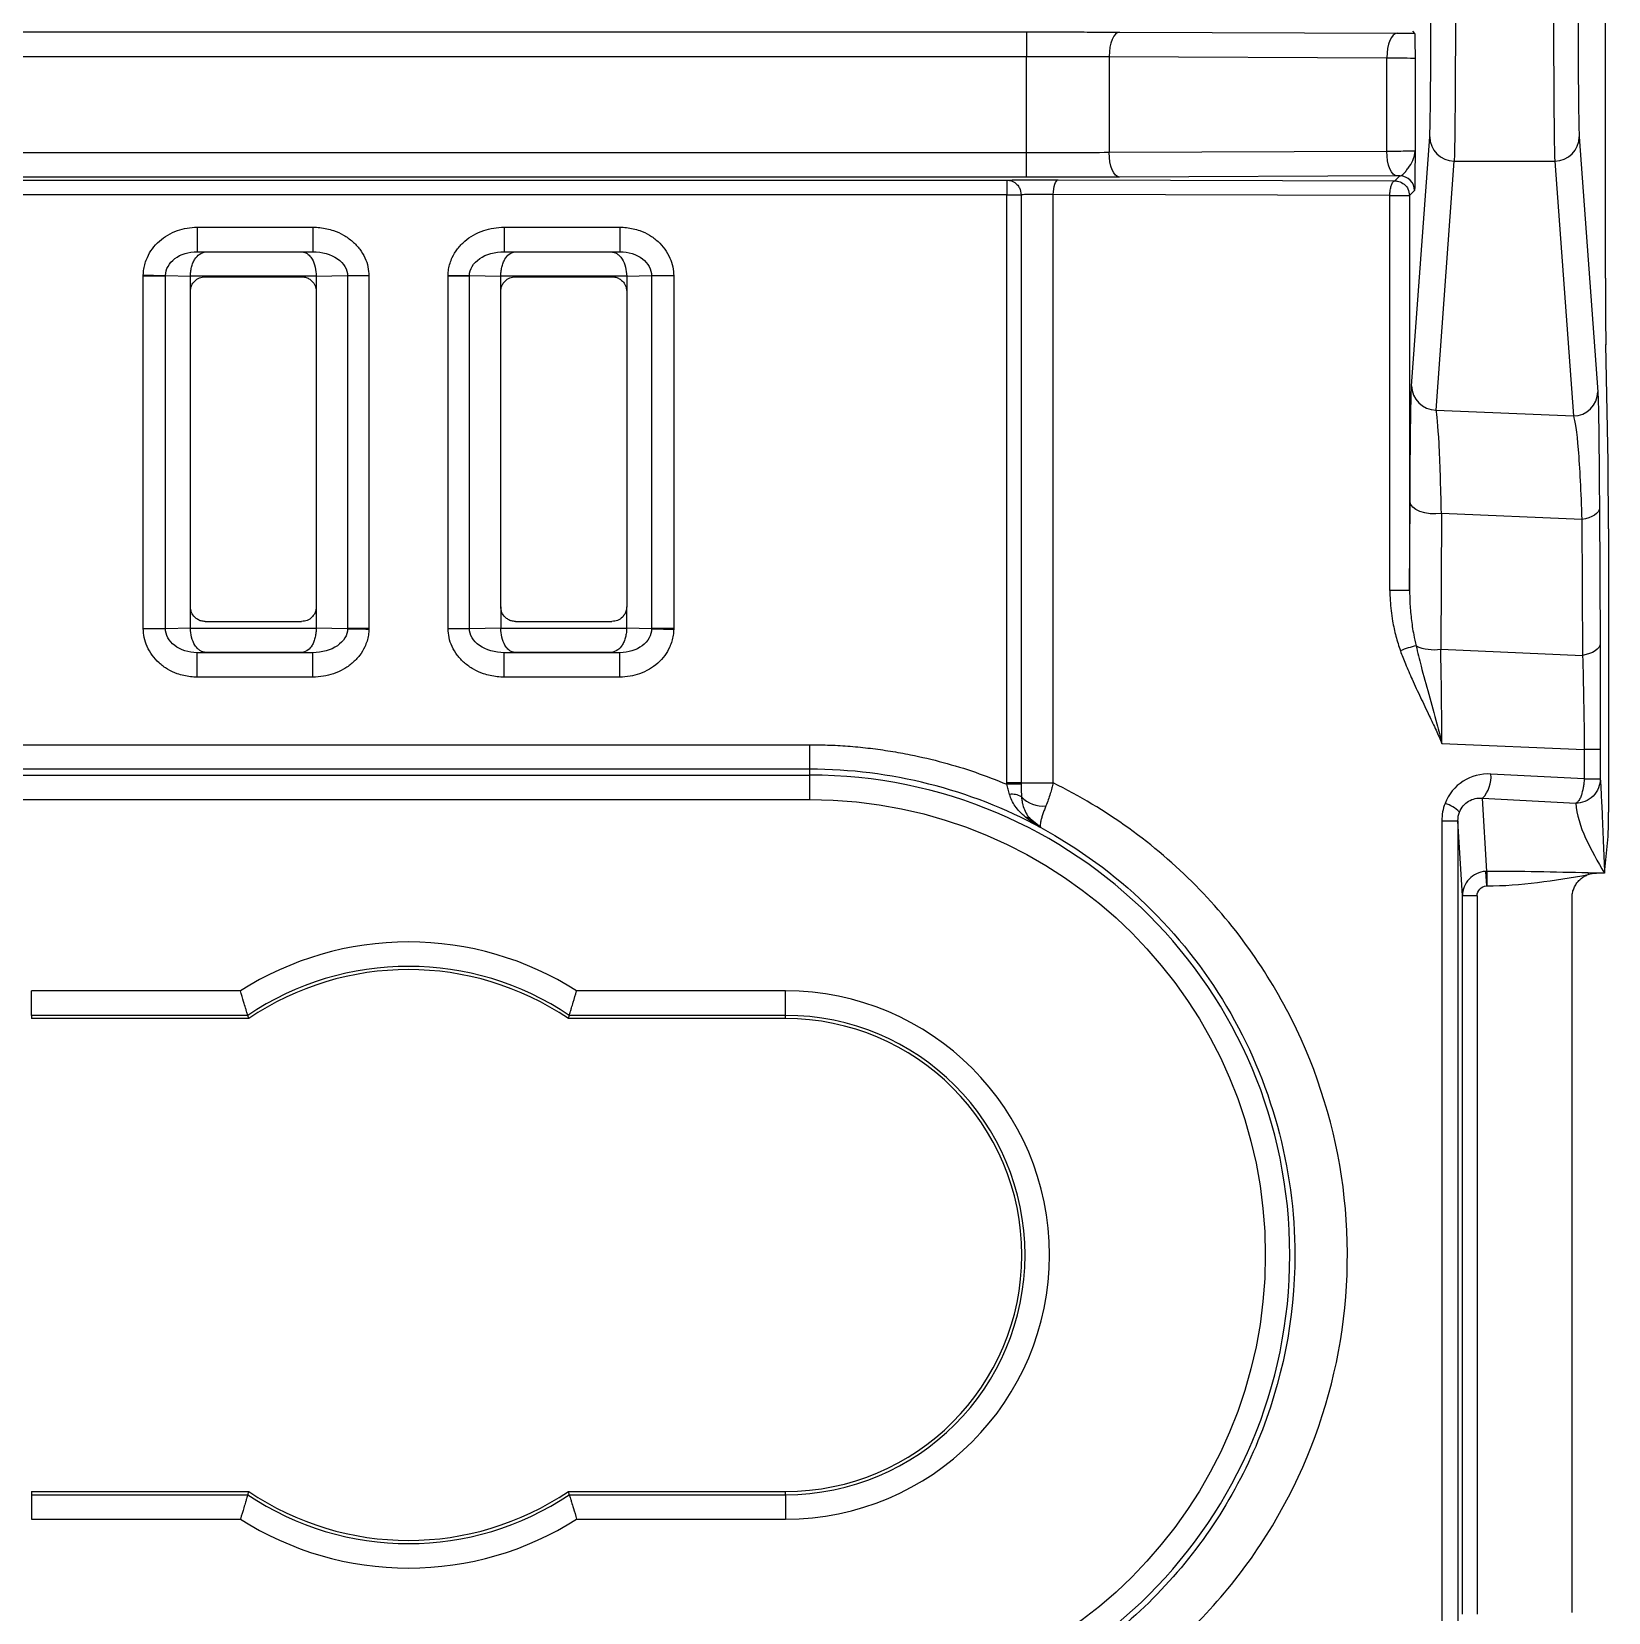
# Model space of a CAD drawing. Header units: inches. Extents: x 897.4 to 914.4, y -8.5 to 2.5.
# Drawn here: x 903.702 to 904.336, y -0.321 to 0.314 of the extents above; entities that cross this region are included whole.
import ezdxf

# ---------------------------------------------------------------- set-up
doc = ezdxf.new("R2010")
doc.units = ezdxf.units.IN
doc.header["$LTSCALE"] = 4
doc.header["$MEASUREMENT"] = 0
doc.layers.get('0').update_dxf_attribs({"linetype": 'CONTINUOUS'})

msp = doc.modelspace()

# ---------------------------------------------------------------- linework, layer by layer
for p, q in [((904.33518, 0.2151), (904.33518, 0.61299)), ((903.60534, 0.31409), (904.10232, 0.31409)), ((904.10232, 0.31409), (904.10232, 0.30425)), ((904.13976, 0.31402), (904.25143, 0.31357)), ((904.25762, 0.31435), (904.25844, 0.31353)), ((903.60534, 0.30425), (904.10232, 0.30425)), ((904.10232, 0.26549), (904.10232, 0.30425)), ((904.1356, 0.30418), (904.24727, 0.30373)), ((904.1356, 0.30418), (904.1356, 0.26556)), ((904.24727, 0.26602), (904.24727, 0.30373)), ((904.25863, 0.30349), (904.25863, 0.26625)), ((904.25722, 0.17184), (904.26452, 0.27196)), ((904.32464, 0.27196), (904.33211, 0.16943)), ((904.10232, 0.26549), (903.60534, 0.26549)), ((904.10232, 0.25565), (904.10232, 0.26549)), ((904.24727, 0.26602), (904.1356, 0.26556)), ((904.26706, 0.16206), (904.27436, 0.26219)), ((904.27436, 0.26219), (904.3148, 0.26219)), ((904.3148, 0.26219), (904.32227, 0.15966)), ((904.10232, 0.25565), (903.60534, 0.25565)), ((903.6132, 0.25452), (904.09446, 0.25452)), ((904.09446, 0.25452), (904.09446, 0.24861)), ((904.11514, 0.25461), (904.25051, 0.25418)), ((904.25143, 0.25617), (904.13976, 0.25572)), ((904.25051, 0.25418), (904.2525, 0.25618)), ((904.2525, 0.25618), (904.25143, 0.25617)), ((904.09446, 0.24861), (903.6132, 0.24861)), ((904.09446, 0.24861), (904.1002, 0.24861)), ((904.09446, 0.0121), (904.09446, 0.24861)), ((904.1002, 0.24861), (904.1002, 0.0121)), ((904.11312, 0.0121), (904.11312, 0.24871)), ((904.24849, 0.24828), (904.11312, 0.24871)), ((904.24849, 0.08949), (904.24849, 0.24828)), ((904.24849, 0.24828), (904.25641, 0.24828)), ((904.25841, 0.25027), (904.25641, 0.24828)), ((904.25641, 0.24828), (904.25641, 0.08949)), ((903.76881, 0.23557), (903.81536, 0.23557)), ((903.76881, 0.23557), (903.76881, 0.22573)), ((903.81536, 0.23557), (903.81536, 0.22573)), ((903.89231, 0.23557), (903.93886, 0.23557)), ((903.89231, 0.23557), (903.89231, 0.22573)), ((903.93886, 0.23557), (903.93886, 0.22573)), ((903.76881, 0.22573), (903.81536, 0.22573)), ((903.76881, 0.22573), (903.77238, 0.22566)), ((903.77238, 0.22566), (903.81101, 0.22566)), ((903.81101, 0.22566), (903.81536, 0.22573)), ((903.89231, 0.22573), (903.93886, 0.22573)), ((903.89231, 0.22573), (903.89666, 0.22566)), ((903.89666, 0.22566), (903.93529, 0.22566)), ((903.93529, 0.22566), (903.93886, 0.22573)), ((903.74717, 0.21596), (903.74717, 0.21629)), ((903.86976, 0.21597), (903.86976, 0.21623)), ((903.74717, 0.07425), (903.74717, 0.21596)), ((903.74717, 0.21596), (903.75609, 0.21596)), ((903.75609, 0.07425), (903.75609, 0.21596)), ((903.7661, 0.21577), (903.75609, 0.21596)), ((903.81673, 0.21582), (903.7661, 0.21582)), ((903.7661, 0.20974), (903.7661, 0.21577)), ((903.77201, 0.21564), (903.81082, 0.21564)), ((903.82935, 0.21597), (903.81673, 0.21578)), ((903.81673, 0.21578), (903.81673, 0.21582)), ((903.81673, 0.21578), (903.81673, 0.20974)), ((903.82935, 0.21597), (903.82935, 0.07424)), ((903.8379, 0.21597), (903.82935, 0.21597)), ((903.8379, 0.21597), (903.8379, 0.07424)), ((903.86976, 0.07424), (903.86976, 0.21597)), ((903.86976, 0.21597), (903.87831, 0.21597)), ((903.87831, 0.07424), (903.87831, 0.21597)), ((903.89093, 0.21578), (903.87831, 0.21597)), ((903.89093, 0.21582), (903.89093, 0.21578)), ((903.94156, 0.21582), (903.89093, 0.21582)), ((903.89093, 0.20974), (903.89093, 0.21578)), ((903.89684, 0.21564), (903.93565, 0.21564)), ((903.95157, 0.21596), (903.94156, 0.21577)), ((903.94156, 0.21577), (903.94156, 0.20974)), ((903.95157, 0.21596), (903.95157, 0.07425)), ((903.9605, 0.21596), (903.95157, 0.21596)), ((903.9605, 0.21596), (903.9605, 0.07425)), ((903.7661, 0.08295), (903.7661, 0.20974)), ((903.81673, 0.20974), (903.81673, 0.08295)), ((903.89093, 0.08295), (903.89093, 0.20974)), ((903.94156, 0.20974), (903.94156, 0.08295)), ((904.33621, 0.14108), (904.33533, 0.18834)), ((904.26706, 0.16206), (904.32227, 0.15966)), ((904.25641, 0.08949), (904.25659, 0.12517)), ((904.33275, 0.12271), (904.33302, 0.06811)), ((904.26921, 0.12046), (904.26894, 0.06589)), ((904.32568, 0.118), (904.26921, 0.12046)), ((904.32568, 0.118), (904.32595, 0.0634)), ((904.33636, 0.11432), (904.33636, 0.00033)), ((904.25641, 0.08949), (904.24849, 0.08949)), ((903.7661, 0.07444), (903.7661, 0.08295)), ((903.81673, 0.08295), (903.81673, 0.07444)), ((903.89093, 0.08295), (903.89093, 0.07444)), ((903.94156, 0.07444), (903.94156, 0.08295)), ((903.77201, 0.07704), (903.81082, 0.07704)), ((903.89684, 0.07704), (903.93565, 0.07704)), ((903.74717, 0.07425), (903.75609, 0.07425)), ((903.75609, 0.07425), (903.7661, 0.07444)), ((903.7661, 0.07444), (903.7661, 0.07439)), ((903.7661, 0.07439), (903.81673, 0.07439)), ((903.81673, 0.07444), (903.82935, 0.07424)), ((903.8379, 0.07424), (903.82935, 0.07424)), ((903.8379, 0.07424), (903.8379, 0.07398)), ((903.86976, 0.07424), (903.87831, 0.07424)), ((903.87831, 0.07424), (903.89093, 0.07444)), ((903.89093, 0.07444), (903.89093, 0.07439)), ((903.89093, 0.07439), (903.94156, 0.07439)), ((903.94156, 0.07439), (903.94156, 0.07444)), ((903.94156, 0.07444), (903.95157, 0.07425)), ((903.9605, 0.07425), (903.95157, 0.07425)), ((903.9605, 0.07425), (903.96049, 0.07392)), ((903.77238, 0.06455), (903.76881, 0.06448)), ((903.76881, 0.05464), (903.76881, 0.06448)), ((903.81536, 0.06448), (903.76881, 0.06448)), ((903.81101, 0.06455), (903.77238, 0.06455)), ((903.81536, 0.06448), (903.81101, 0.06455)), ((903.81536, 0.05464), (903.81536, 0.06448)), ((903.89666, 0.06455), (903.89231, 0.06448)), ((903.89231, 0.05464), (903.89231, 0.06448)), ((903.93886, 0.06448), (903.89231, 0.06448)), ((903.93529, 0.06455), (903.89666, 0.06455)), ((903.93886, 0.06448), (903.93529, 0.06455)), ((903.93886, 0.05464), (903.93886, 0.06448)), ((904.26894, 0.06589), (904.32595, 0.0634)), ((903.81536, 0.05464), (903.76881, 0.05464)), ((903.93886, 0.05464), (903.89231, 0.05464)), ((903.69241, 0.02747), (904.01525, 0.02747)), ((904.01525, 0.01763), (904.01525, 0.02747)), ((904.26943, 0.02802), (904.32665, 0.02552)), ((904.32665, 0.02552), (904.32665, 0.01372)), ((904.33312, 0.02552), (904.32665, 0.02552)), ((904.33312, 0.02552), (904.33312, 0.01372)), ((904.01525, 0.01763), (903.69241, 0.01763)), ((903.69241, 0.01527), (904.01525, 0.01527)), ((904.01525, 0.01527), (904.01525, 0.01763)), ((904.01525, 0.00543), (904.01525, 0.01527)), ((904.32665, 0.01372), (904.2891, 0.01569)), ((904.32665, 0.01372), (904.33312, 0.01372)), ((904.1002, 0.0121), (904.09446, 0.0121)), ((904.09446, 0.01156), (904.09446, 0.0121)), ((904.1002, 0.0121), (904.11312, 0.0121)), ((903.69241, 0.00543), (904.01525, 0.00543)), ((904.28574, 0.00594), (904.32328, 0.00398)), ((904.28752, -0.02346), (904.28574, 0.00594)), ((904.10514, -0.00347), (904.10395, -0.00253)), ((904.1081, -0.00582), (904.10514, -0.00347)), ((904.10807, -0.00584), (904.1081, -0.00582)), ((904.26938, -0.00314), (904.26938, -0.35231)), ((904.26938, -0.00314), (904.27585, -0.00314)), ((904.27585, -0.00314), (904.27585, -0.35231)), ((904.27768, -0.03327), (904.27585, -0.00314)), ((904.33482, -0.02418), (904.33628, -0.00947)), ((904.28693, -0.02347), (904.28728, -0.02931)), ((904.28752, -0.02346), (904.28752, -0.0293)), ((904.32824, -0.0241), (904.32824, -0.02476)), ((904.33482, -0.02418), (904.33156, -0.02418)), ((904.27768, -0.32218), (904.27768, -0.03327)), ((904.28358, -0.03327), (904.27768, -0.03327)), ((904.28358, -0.03327), (904.28358, -0.32218)), ((904.32174, -0.32144), (904.32174, -0.03402)), ((903.78624, -0.07151), (903.70226, -0.07151)), ((903.70226, -0.08136), (903.70226, -0.07151)), ((904.00541, -0.07151), (903.92143, -0.07151)), ((904.00541, -0.08136), (904.00541, -0.07151)), ((903.78917, -0.08136), (903.70226, -0.08136)), ((903.70226, -0.08136), (903.70226, -0.08265)), ((903.78956, -0.08265), (903.78917, -0.08136)), ((903.9185, -0.08136), (903.9181, -0.08265)), ((904.00541, -0.08136), (903.9185, -0.08136)), ((904.00541, -0.08265), (904.00541, -0.08136)), ((903.78956, -0.08265), (903.70226, -0.08265)), ((904.00541, -0.08265), (903.9181, -0.08265)), ((903.70226, -0.27281), (903.70226, -0.2741)), ((903.70226, -0.27281), (903.78956, -0.27281)), ((903.78917, -0.2741), (903.78956, -0.27281)), ((903.9181, -0.27281), (903.9185, -0.2741)), ((903.9181, -0.27281), (904.00541, -0.27281)), ((904.00541, -0.2741), (904.00541, -0.27281)), ((903.70226, -0.2741), (903.70226, -0.28394)), ((903.70226, -0.2741), (903.78917, -0.2741)), ((903.9185, -0.2741), (904.00541, -0.2741)), ((904.00541, -0.2741), (904.00541, -0.28394)), ((903.70226, -0.28394), (903.78624, -0.28394)), ((903.92143, -0.28394), (904.00541, -0.28394))]:
    msp.add_line(p, q)
at = {"flags": 128}
for points in [[(904.13976, 0.31402), (904.13895, 0.31382), (904.13817, 0.31325), (904.13746, 0.31234), (904.13683, 0.31111), (904.13631, 0.30962), (904.13592, 0.30793), (904.13568, 0.30609), (904.1356, 0.30418)], [(904.25143, 0.31357), (904.25062, 0.31337), (904.24984, 0.3128), (904.24913, 0.31188), (904.2485, 0.31066), (904.24798, 0.30917), (904.24759, 0.30747), (904.24735, 0.30564), (904.24727, 0.30373)], [(904.13976, 0.25572), (904.13895, 0.25592), (904.13817, 0.25649), (904.13746, 0.2574), (904.13683, 0.25863), (904.13631, 0.26012), (904.13592, 0.26181), (904.13568, 0.26365), (904.1356, 0.26556)], [(904.25143, 0.25617), (904.25062, 0.25638), (904.24984, 0.25694), (904.24913, 0.25786), (904.2485, 0.25908), (904.24798, 0.26057), (904.24759, 0.26227), (904.24735, 0.2641), (904.24727, 0.26602)], [(904.11312, 0.24871), (904.11316, 0.24986), (904.11328, 0.25096), (904.11347, 0.25197), (904.11372, 0.25287), (904.11403, 0.2536), (904.11437, 0.25415), (904.11475, 0.25449), (904.11514, 0.25461)], [(903.74717, 0.21629), (903.74856, 0.21627), (903.74992, 0.21624), (903.75123, 0.21622), (903.75246, 0.21619), (903.75358, 0.21617), (903.75457, 0.21615), (903.75541, 0.21614), (903.75609, 0.21613)], [(903.86976, 0.21623), (903.87105, 0.21621), (903.87232, 0.21619), (903.87355, 0.21618), (903.87471, 0.21616), (903.87578, 0.21614), (903.87675, 0.21613), (903.8776, 0.21611), (903.87832, 0.2161)], [(904.26921, 0.12046), (904.26697, 0.12028), (904.26471, 0.12036), (904.26253, 0.12069), (904.26057, 0.12126), (904.25891, 0.12204), (904.25766, 0.12298), (904.25687, 0.12405), (904.25659, 0.12517)], [(904.33275, 0.12271), (904.33261, 0.12192), (904.33223, 0.12116), (904.3316, 0.12044), (904.33076, 0.11977), (904.32972, 0.11918), (904.3285, 0.11868), (904.32715, 0.11829), (904.32568, 0.118)], [(903.82935, 0.07411), (903.83006, 0.0741), (903.83091, 0.07409), (903.83188, 0.07407), (903.83295, 0.07406), (903.83411, 0.07404), (903.83534, 0.07402), (903.83661, 0.074), (903.8379, 0.07398)], [(903.95157, 0.07409), (903.95225, 0.07407), (903.95309, 0.07406), (903.95409, 0.07404), (903.95521, 0.07402), (903.95643, 0.074), (903.95774, 0.07397), (903.9591, 0.07395), (903.96049, 0.07392)], [(904.33302, 0.06811), (904.33288, 0.06733), (904.3325, 0.06656), (904.33188, 0.06584), (904.33104, 0.06518), (904.32999, 0.06459), (904.32878, 0.06409), (904.32742, 0.06369), (904.32595, 0.0634)], [(904.1002, 0.01163), (904.09989, 0.01163), (904.09942, 0.01162), (904.09883, 0.01161), (904.09811, 0.01161), (904.09729, 0.0116), (904.09639, 0.01158), (904.09544, 0.01157), (904.09446, 0.01156)]]:
    msp.add_lwpolyline(points, dxfattribs=at)
for centre, radius, start, end in [((904.27433, 0.27201), 0.00982, 180.27318, 270.13236), ((904.31482, 0.27201), 0.00982, 269.86764, 359.72687), ((904.2525, 0.25027), 0.00591, 0.00505, 89.9954), ((904.26704, 0.17188), 0.00982, 180.27322, 270.13275), ((904.32229, 0.16948), 0.00982, 269.86732, 359.72665), ((904.26715, 0.03076), 0.03738, 102.55951, 112.71241), ((904.26621, 0.08283), 0.01716, 245.20387, 279.12448), ((904.01525, -0.17773), 0.19535, 61.62986, 90), ((904.01525, -0.17773), 0.193, 270, 90), ((904.27676, 0.0145), 0.0124, 316.3833, 5.49164), ((904.09649, -0.00047), 0.00801, 61.23742, 97.06344), ((904.10884, 0.01417), 0.01141, 221.89914, 276.55811), ((904.26651, -0.00974), 0.01423, 45.43377, 73.00163), ((904.10191, -0.00456), 0.00288, 44.79336, 89.0649), ((903.85383, -0.17773), 0.11606, 56.13822, 123.86178), ((903.85383, -0.17773), 0.11477, 55.9428, 124.0572), ((904.00541, -0.17773), 0.09637, 270, 90), ((904.00541, -0.17773), 0.09508, 0, 90), ((904.00541, -0.17773), 0.09508, 270, 0), ((903.85383, -0.17773), 0.11477, 235.9428, 304.0572), ((903.85383, -0.17773), 0.11606, 236.13822, 303.86178)]:
    msp.add_arc(centre, radius, start, end)
for centre, major_axis, start_param, end_param in [((904.33544, 0.2151), (0, 0.02953), 1.570796, 2.70526), ((904.33611, 0.11432), (0, 0.02953), 4.712389, 5.846853), ((904.33628, 0.00033), (0, 0.00984), 3.228859, 4.712389)]:
    msp.add_ellipse(centre, major_axis=major_axis, ratio=0.008727, start_param=start_param, end_param=end_param)
for points, knots in [([(904.26452, 0.27196), (904.26453, 0.27219), (904.26456, 0.27264), (904.2646, 0.27372), (904.26464, 0.27512), (904.26468, 0.27685), (904.26474, 0.28002), (904.26481, 0.2855), (904.2649, 0.29438), (904.26496, 0.30484), (904.26501, 0.31511), (904.26503, 0.32438), (904.26504, 0.33232), (904.26504, 0.33768), (904.26504, 0.34037)], [0, 0, 0, 0, 0.048542, 0.09674, 0.144834, 0.193065, 0.241671, 0.370757, 0.500048, 0.629132, 0.758422, 0.839089, 0.919244, 1, 1, 1, 1]), ([(904.27489, 0.34037), (904.27489, 0.33849), (904.27489, 0.33465), (904.27488, 0.32883), (904.27487, 0.32288), (904.27485, 0.31684), (904.27484, 0.31077), (904.27481, 0.30471), (904.27479, 0.29874), (904.27475, 0.29292), (904.27472, 0.28733), (904.27468, 0.28206), (904.27464, 0.27718), (904.27459, 0.2728), (904.27454, 0.269), (904.27448, 0.26589), (904.27442, 0.26348), (904.27438, 0.26262), (904.27436, 0.26219)], [0, 0, 0, 0, 0.049462, 0.100663, 0.153603, 0.208281, 0.264698, 0.322853, 0.382746, 0.444378, 0.507748, 0.572856, 0.639702, 0.708287, 0.778608, 0.850668, 0.924465, 1, 1, 1, 1]), ([(904.31427, 0.34037), (904.31427, 0.33085), (904.31428, 0.32133), (904.31434, 0.30352), (904.31437, 0.29524), (904.31447, 0.28099), (904.31453, 0.27502), (904.31466, 0.26619), (904.31473, 0.26332), (904.3148, 0.26219)], [0, 0, 0, 0, 0.25, 0.25, 0.5, 0.5, 0.75, 0.75, 1, 1, 1, 1]), ([(904.32411, 0.34037), (904.32411, 0.33876), (904.32411, 0.33553), (904.32412, 0.33073), (904.32413, 0.32599), (904.32414, 0.3213), (904.32416, 0.31415), (904.3242, 0.30484), (904.32426, 0.29439), (904.32435, 0.2855), (904.32443, 0.27945), (904.32451, 0.27558), (904.32457, 0.27319), (904.32462, 0.27237), (904.32464, 0.27196)], [0, 0, 0, 0, 0.04854, 0.0967367, 0.1448293, 0.1930585, 0.2416627, 0.3707464, 0.5000363, 0.6291218, 0.7584136, 0.8390835, 0.9192405, 1, 1, 1, 1]), ([(904.10232, 0.31409), (904.10418, 0.31409), (904.10788, 0.31409), (904.11339, 0.31409), (904.11882, 0.31408), (904.12418, 0.31407), (904.12946, 0.31406), (904.13468, 0.31404), (904.13806, 0.31403), (904.13976, 0.31402)], [0, 0, 0, 0, 0.144264, 0.287124, 0.429135, 0.570863, 0.712875, 0.855736, 1, 1, 1, 1]), ([(904.25143, 0.31357), (904.25268, 0.31356), (904.25518, 0.31355), (904.25735, 0.31354), (904.25844, 0.31353)], [0, 0, 0, 0, 0.499999, 1, 1, 1, 1]), ([(904.25844, 0.31353), (904.25845, 0.3135), (904.25846, 0.31343), (904.25848, 0.31299), (904.2585, 0.31231), (904.25852, 0.31137), (904.25855, 0.30987), (904.25859, 0.30723), (904.25862, 0.30488), (904.25863, 0.30349)], [0, 0, 0, 0, 0.089429, 0.183313, 0.282704, 0.388492, 0.501415, 0.707219, 1, 1, 1, 1]), ([(904.24727, 0.30373), (904.25062, 0.30371), (904.25351, 0.30367), (904.2575, 0.30359), (904.2586, 0.30354), (904.25863, 0.30349)], [0, 0, 0, 0, 0.5, 0.5, 1, 1, 1, 1]), ([(904.25863, 0.26625), (904.2586, 0.2662), (904.2575, 0.26615), (904.25351, 0.26607), (904.25062, 0.26604), (904.24727, 0.26602)], [0, 0, 0, 0, 0.5, 0.5, 1, 1, 1, 1]), ([(904.2525, 0.25618), (904.25268, 0.25621), (904.25304, 0.25629), (904.25366, 0.25675), (904.25443, 0.25751), (904.25537, 0.25864), (904.25673, 0.26055), (904.25787, 0.26262), (904.25851, 0.26471), (904.25859, 0.26574), (904.25863, 0.26625)], [0, 0, 0, 0, 0.079014, 0.162787, 0.250163, 0.369419, 0.500511, 0.750753, 0.876512, 1, 1, 1, 1]), ([(904.25863, 0.26625), (904.25862, 0.26431), (904.25859, 0.26137), (904.25856, 0.25781), (904.25853, 0.25503), (904.25849, 0.25253), (904.25845, 0.25066), (904.25842, 0.2504), (904.25841, 0.25027)], [0, 0, 0, 0, 0.250924, 0.381584, 0.500814, 0.679307, 0.843358, 1, 1, 1, 1]), ([(904.09446, 0.25452), (904.09465, 0.25452), (904.09503, 0.25454), (904.09595, 0.25455), (904.09732, 0.25457), (904.09939, 0.25459), (904.10225, 0.25461), (904.10549, 0.25462), (904.10882, 0.25462), (904.11211, 0.25462), (904.11413, 0.25462), (904.11514, 0.25461)], [0, 0, 0, 0, 0.079129, 0.158211, 0.238652, 0.367859, 0.500082, 0.629289, 0.761512, 0.88003, 1, 1, 1, 1]), ([(904.09446, 0.25452), (904.09451, 0.25452), (904.09467, 0.25452), (904.09504, 0.25449), (904.09569, 0.2544), (904.09698, 0.25402), (904.09845, 0.25301), (904.09985, 0.25111), (904.10007, 0.24956), (904.1002, 0.24861)], [0, 0, 0, 0, 0.0168247, 0.0579803, 0.1174947, 0.2414558, 0.5010324, 0.6946557, 1, 1, 1, 1]), ([(904.13976, 0.25572), (904.13806, 0.25571), (904.13468, 0.2557), (904.12946, 0.25568), (904.12418, 0.25567), (904.11882, 0.25566), (904.11339, 0.25565), (904.10788, 0.25565), (904.10418, 0.25565), (904.10232, 0.25565)], [0, 0, 0, 0, 0.144264, 0.287125, 0.429137, 0.570865, 0.712876, 0.855736, 1, 1, 1, 1]), ([(904.11312, 0.24871), (904.11255, 0.24871), (904.11139, 0.24872), (904.10952, 0.24872), (904.10758, 0.24871), (904.10564, 0.2487), (904.10382, 0.24869), (904.10221, 0.24867), (904.1009, 0.24864), (904.10043, 0.24862), (904.1002, 0.24861)], [0, 0, 0, 0, 0.10786, 0.220619, 0.338277, 0.460833, 0.588285, 0.720631, 0.85787, 1, 1, 1, 1]), ([(904.24849, 0.24828), (904.2485, 0.24879), (904.24853, 0.24974), (904.2487, 0.25094), (904.24889, 0.25181), (904.2492, 0.25286), (904.24962, 0.25363), (904.25005, 0.25406), (904.25036, 0.25417), (904.25048, 0.25418), (904.25051, 0.25418)], [0, 0, 0, 0, 0.167369, 0.306613, 0.417665, 0.50047, 0.759332, 0.858825, 0.962108, 1, 1, 1, 1]), ([(904.25051, 0.25418), (904.25061, 0.25418), (904.25079, 0.25418), (904.25114, 0.25415), (904.25178, 0.25407), (904.2531, 0.25369), (904.25462, 0.25268), (904.25606, 0.25078), (904.25628, 0.24923), (904.25641, 0.24828)], [0, 0, 0, 0, 0.032671, 0.057605, 0.117135, 0.241141, 0.500843, 0.6945, 1, 1, 1, 1]), ([(903.74717, 0.21629), (903.74722, 0.2171), (903.74731, 0.21873), (903.74788, 0.22112), (903.74892, 0.22392), (903.75073, 0.22701), (903.75354, 0.23005), (903.75696, 0.23255), (903.76076, 0.23429), (903.76477, 0.23539), (903.76745, 0.23551), (903.76881, 0.23557)], [0, 0, 0, 0, 0.075797, 0.151886, 0.229666, 0.354402, 0.484464, 0.614064, 0.749062, 0.873345, 1, 1, 1, 1]), ([(903.81536, 0.23557), (903.8163, 0.23554), (903.81819, 0.23549), (903.82097, 0.23501), (903.82421, 0.2341), (903.82778, 0.23251), (903.83136, 0.22997), (903.83431, 0.22687), (903.83638, 0.22338), (903.83768, 0.21969), (903.83783, 0.21721), (903.8379, 0.21597)], [0, 0, 0, 0, 0.0857, 0.170497, 0.255434, 0.390288, 0.522424, 0.650286, 0.775327, 0.888089, 1, 1, 1, 1]), ([(903.86976, 0.21623), (903.86981, 0.21705), (903.8699, 0.21867), (903.87048, 0.22108), (903.87156, 0.22389), (903.87346, 0.22699), (903.87638, 0.23004), (903.87995, 0.23255), (903.88391, 0.23429), (903.88809, 0.23539), (903.89089, 0.23551), (903.89231, 0.23557)], [0, 0, 0, 0, 0.07411, 0.148623, 0.225022, 0.348271, 0.477868, 0.608071, 0.744662, 0.870967, 1, 1, 1, 1]), ([(903.93886, 0.23557), (903.93976, 0.23554), (903.94156, 0.23549), (903.94423, 0.235), (903.94734, 0.2341), (903.95078, 0.2325), (903.95421, 0.22998), (903.95705, 0.22686), (903.95903, 0.22337), (903.96028, 0.21968), (903.96042, 0.2172), (903.9605, 0.21596)], [0, 0, 0, 0, 0.083525, 0.166813, 0.250952, 0.383035, 0.515781, 0.642974, 0.770695, 0.885054, 1, 1, 1, 1]), ([(903.75609, 0.21613), (903.75614, 0.21868), (903.75753, 0.22117), (903.76222, 0.22472), (903.76549, 0.22574), (903.76881, 0.22573)], [0, 0, 0, 0, 0.5, 0.5, 1, 1, 1, 1]), ([(903.7661, 0.21582), (903.76613, 0.21644), (903.76618, 0.21769), (903.76656, 0.21953), (903.76714, 0.22128), (903.76812, 0.22316), (903.76988, 0.22512), (903.77145, 0.22546), (903.77238, 0.22566)], [0, 0, 0, 0, 0.109877, 0.224595, 0.345563, 0.473984, 0.690646, 1, 1, 1, 1]), ([(903.81101, 0.22566), (903.81138, 0.22562), (903.81208, 0.22554), (903.81304, 0.22502), (903.81384, 0.22435), (903.81451, 0.22358), (903.81543, 0.22219), (903.81644, 0.21971), (903.81664, 0.21707), (903.81673, 0.21582)], [0, 0, 0, 0, 0.1343242, 0.2539107, 0.3587913, 0.4490188, 0.5246821, 0.7738786, 1, 1, 1, 1]), ([(903.81536, 0.22573), (903.81905, 0.22574), (903.82268, 0.2247), (903.82786, 0.22109), (903.82936, 0.21855), (903.82935, 0.21597)], [0, 0, 0, 0, 0.5, 0.5, 1, 1, 1, 1]), ([(903.87832, 0.2161), (903.87835, 0.21866), (903.87988, 0.22116), (903.88504, 0.22472), (903.88865, 0.22574), (903.89231, 0.22573)], [0, 0, 0, 0, 0.5, 0.5, 1, 1, 1, 1]), ([(903.89093, 0.21582), (903.89095, 0.21644), (903.891, 0.21769), (903.89134, 0.21953), (903.89187, 0.22127), (903.89276, 0.22315), (903.89437, 0.22512), (903.89581, 0.22546), (903.89666, 0.22566)], [0, 0, 0, 0, 0.111368, 0.227364, 0.349191, 0.477887, 0.693566, 1, 1, 1, 1]), ([(903.93529, 0.22566), (903.93569, 0.22562), (903.93646, 0.22554), (903.93751, 0.22502), (903.93839, 0.22435), (903.93912, 0.22358), (903.94013, 0.22219), (903.94124, 0.21973), (903.94145, 0.21708), (903.94156, 0.21582)], [0, 0, 0, 0, 0.135719, 0.256387, 0.36204, 0.452737, 0.52858, 0.776663, 1, 1, 1, 1]), ([(903.93886, 0.22573), (903.94221, 0.22574), (903.94551, 0.22469), (903.95022, 0.22108), (903.95158, 0.21854), (903.95157, 0.21596)], [0, 0, 0, 0, 0.5, 0.5, 1, 1, 1, 1]), ([(903.7661, 0.20974), (903.76614, 0.21026), (903.76621, 0.21128), (903.76683, 0.21273), (903.76794, 0.21414), (903.76967, 0.21541), (903.77123, 0.21557), (903.77201, 0.21564)], [0, 0, 0, 0, 0.168226, 0.331136, 0.500763, 0.749584, 1, 1, 1, 1]), ([(903.81082, 0.21564), (903.81134, 0.21561), (903.81237, 0.21554), (903.81382, 0.21492), (903.81523, 0.21381), (903.8165, 0.21207), (903.81666, 0.21052), (903.81673, 0.20974)], [0, 0, 0, 0, 0.168347, 0.331334, 0.500978, 0.749725, 1, 1, 1, 1]), ([(903.89093, 0.20974), (903.89096, 0.21026), (903.89103, 0.21128), (903.89165, 0.21273), (903.89276, 0.21414), (903.8945, 0.21541), (903.89606, 0.21557), (903.89684, 0.21564)], [0, 0, 0, 0, 0.168129, 0.330961, 0.500548, 0.749416, 1, 1, 1, 1]), ([(903.93565, 0.21564), (903.93617, 0.21561), (903.9372, 0.21554), (903.93864, 0.21492), (903.94006, 0.21381), (903.94132, 0.21207), (903.94148, 0.21052), (903.94156, 0.20974)], [0, 0, 0, 0, 0.168226, 0.331136, 0.500763, 0.749584, 1, 1, 1, 1]), ([(904.25659, 0.12517), (904.2566, 0.1267), (904.25662, 0.12977), (904.25664, 0.13417), (904.25667, 0.1384), (904.25671, 0.14387), (904.25677, 0.15025), (904.25685, 0.15692), (904.25694, 0.16254), (904.25703, 0.16692), (904.25712, 0.17016), (904.25719, 0.17128), (904.25722, 0.17184)], [0, 0, 0, 0, 0.060272, 0.120571, 0.181114, 0.242113, 0.367905, 0.49477, 0.622127, 0.750301, 0.874996, 1, 1, 1, 1]), ([(904.33211, 0.16943), (904.33213, 0.16918), (904.33216, 0.16868), (904.33221, 0.16754), (904.33226, 0.16612), (904.33232, 0.16379), (904.3324, 0.16011), (904.33248, 0.1545), (904.33256, 0.14781), (904.33263, 0.14019), (904.3327, 0.13186), (904.33273, 0.12575), (904.33275, 0.12271)], [0, 0, 0, 0, 0.062682, 0.125145, 0.187583, 0.250188, 0.378263, 0.505924, 0.632544, 0.758465, 0.879649, 1, 1, 1, 1]), ([(904.26921, 0.12046), (904.26896, 0.13164), (904.26863, 0.14137), (904.26789, 0.15578), (904.26747, 0.16045), (904.26706, 0.16206)], [0, 0, 0, 0, 0.5, 0.5, 1, 1, 1, 1]), ([(904.32227, 0.15966), (904.32295, 0.15803), (904.32361, 0.15335), (904.32479, 0.13892), (904.32531, 0.12918), (904.32568, 0.118)], [0, 0, 0, 0, 0.5, 0.5, 1, 1, 1, 1]), ([(904.24849, 0.08949), (904.24851, 0.08815), (904.24856, 0.08543), (904.24894, 0.08132), (904.24965, 0.07651), (904.25079, 0.07109), (904.25208, 0.06718), (904.25271, 0.06525)], [0, 0, 0, 0, 0.162568, 0.328755, 0.499178, 0.752149, 1, 1, 1, 1]), ([(904.25641, 0.08949), (904.25644, 0.08793), (904.25649, 0.08417), (904.25702, 0.07821), (904.25788, 0.07235), (904.25869, 0.06872), (904.25902, 0.06725)], [0, 0, 0, 0, 0.206972, 0.498996, 0.796964, 1, 1, 1, 1]), ([(903.77201, 0.07704), (903.77149, 0.07708), (903.77047, 0.07715), (903.76902, 0.07777), (903.76761, 0.07888), (903.76634, 0.08061), (903.76618, 0.08217), (903.7661, 0.08295)], [0, 0, 0, 0, 0.1682263, 0.3311358, 0.500763, 0.7495838, 1, 1, 1, 1]), ([(903.81673, 0.08295), (903.8167, 0.08243), (903.81663, 0.0814), (903.81601, 0.07996), (903.8149, 0.07854), (903.81316, 0.07728), (903.8116, 0.07712), (903.81082, 0.07704)], [0, 0, 0, 0, 0.168129, 0.330961, 0.500548, 0.749416, 1, 1, 1, 1]), ([(903.89684, 0.07704), (903.89632, 0.07708), (903.89529, 0.07715), (903.89385, 0.07777), (903.89243, 0.07888), (903.89116, 0.08061), (903.89101, 0.08217), (903.89093, 0.08295)], [0, 0, 0, 0, 0.168347, 0.331334, 0.500978, 0.749725, 1, 1, 1, 1]), ([(903.94156, 0.08295), (903.94152, 0.08243), (903.94145, 0.0814), (903.94083, 0.07996), (903.93972, 0.07854), (903.93799, 0.07728), (903.93643, 0.07712), (903.93565, 0.07704)], [0, 0, 0, 0, 0.168226, 0.331136, 0.500763, 0.749584, 1, 1, 1, 1]), ([(903.76881, 0.05464), (903.76791, 0.05467), (903.7661, 0.05473), (903.76343, 0.05521), (903.76032, 0.05611), (903.75688, 0.05771), (903.75345, 0.06024), (903.75061, 0.06335), (903.74863, 0.06684), (903.74738, 0.07053), (903.74724, 0.07301), (903.74717, 0.07425)], [0, 0, 0, 0, 0.083525, 0.166813, 0.250952, 0.383035, 0.515781, 0.642974, 0.770695, 0.885054, 1, 1, 1, 1]), ([(903.76881, 0.06448), (903.76545, 0.06447), (903.76215, 0.06552), (903.75744, 0.06914), (903.75608, 0.07168), (903.75609, 0.07425)], [0, 0, 0, 0, 0.5, 0.5, 1, 1, 1, 1]), ([(903.77238, 0.06455), (903.77197, 0.06459), (903.7712, 0.06467), (903.77016, 0.06519), (903.76927, 0.06587), (903.76854, 0.06663), (903.76753, 0.06802), (903.76642, 0.07049), (903.76621, 0.07314), (903.7661, 0.07439)], [0, 0, 0, 0, 0.135719, 0.256387, 0.36204, 0.452737, 0.52858, 0.776663, 1, 1, 1, 1]), ([(903.81673, 0.07439), (903.81671, 0.07378), (903.81666, 0.07252), (903.81632, 0.07069), (903.81579, 0.06894), (903.8149, 0.06706), (903.81329, 0.06509), (903.81185, 0.06475), (903.81101, 0.06455)], [0, 0, 0, 0, 0.111368, 0.227364, 0.349191, 0.477887, 0.693566, 1, 1, 1, 1]), ([(903.82935, 0.07411), (903.82931, 0.07156), (903.82779, 0.06905), (903.82262, 0.0655), (903.81901, 0.06447), (903.81536, 0.06448)], [0, 0, 0, 0, 0.5, 0.5, 1, 1, 1, 1]), ([(903.8379, 0.07398), (903.83786, 0.07317), (903.83776, 0.07154), (903.83718, 0.06913), (903.8361, 0.06633), (903.83421, 0.06322), (903.83128, 0.06018), (903.82771, 0.05766), (903.82375, 0.05593), (903.81957, 0.05483), (903.81677, 0.0547), (903.81536, 0.05464)], [0, 0, 0, 0, 0.07411, 0.148623, 0.225022, 0.348271, 0.477868, 0.608071, 0.744662, 0.870967, 1, 1, 1, 1]), ([(903.89231, 0.05464), (903.89136, 0.05467), (903.88948, 0.05473), (903.88669, 0.05521), (903.88345, 0.05612), (903.87988, 0.05771), (903.8763, 0.06024), (903.87335, 0.06334), (903.87128, 0.06684), (903.86999, 0.07052), (903.86983, 0.073), (903.86976, 0.07424)], [0, 0, 0, 0, 0.0857, 0.170497, 0.255434, 0.390288, 0.522424, 0.650286, 0.775327, 0.888089, 1, 1, 1, 1]), ([(903.89231, 0.06448), (903.88862, 0.06447), (903.88498, 0.06552), (903.87981, 0.06913), (903.87831, 0.07166), (903.87831, 0.07424)], [0, 0, 0, 0, 0.5, 0.5, 1, 1, 1, 1]), ([(903.89666, 0.06455), (903.89628, 0.06459), (903.89558, 0.06467), (903.89463, 0.06519), (903.89382, 0.06587), (903.89316, 0.06663), (903.89223, 0.06803), (903.89122, 0.0705), (903.89102, 0.07314), (903.89093, 0.07439)], [0, 0, 0, 0, 0.134324, 0.253911, 0.358791, 0.449019, 0.524682, 0.773879, 1, 1, 1, 1]), ([(903.94156, 0.07439), (903.94153, 0.07378), (903.94148, 0.07252), (903.94111, 0.07068), (903.94052, 0.06894), (903.93954, 0.06706), (903.93778, 0.06509), (903.93621, 0.06475), (903.93529, 0.06455)], [0, 0, 0, 0, 0.1098771, 0.2245948, 0.3455625, 0.4739839, 0.6906457, 1, 1, 1, 1]), ([(903.95157, 0.07409), (903.95153, 0.07154), (903.95014, 0.06904), (903.94544, 0.0655), (903.94217, 0.06447), (903.93886, 0.06448)], [0, 0, 0, 0, 0.5, 0.5, 1, 1, 1, 1]), ([(903.96049, 0.07392), (903.96045, 0.07311), (903.96035, 0.07149), (903.95978, 0.06909), (903.95875, 0.06629), (903.95693, 0.0632), (903.95413, 0.06017), (903.9507, 0.05766), (903.9469, 0.05592), (903.9429, 0.05483), (903.94021, 0.0547), (903.93886, 0.05464)], [0, 0, 0, 0, 0.075797, 0.151886, 0.229666, 0.354402, 0.484464, 0.614064, 0.749062, 0.873345, 1, 1, 1, 1]), ([(904.25271, 0.06525), (904.25338, 0.0635), (904.25485, 0.05963), (904.25758, 0.05339), (904.26081, 0.04645), (904.26407, 0.03966), (904.26698, 0.03352), (904.26864, 0.02979), (904.26943, 0.02802)], [0, 0, 0, 0, 0.137005, 0.30363, 0.500048, 0.700049, 0.857777, 1, 1, 1, 1]), ([(904.25902, 0.06725), (904.25967, 0.06454), (904.26123, 0.05807), (904.26415, 0.04766), (904.26706, 0.0373), (904.26876, 0.03064), (904.26943, 0.02802)], [0, 0, 0, 0, 0.209477, 0.499714, 0.803419, 1, 1, 1, 1]), ([(904.33302, 0.06811), (904.33303, 0.06646), (904.33305, 0.06318), (904.33307, 0.05805), (904.33308, 0.05282), (904.3331, 0.04571), (904.33312, 0.03661), (904.33312, 0.02922), (904.33312, 0.02552)], [0, 0, 0, 0, 0.1265676, 0.2522267, 0.3775022, 0.5029237, 0.7518348, 1, 1, 1, 1]), ([(904.01525, 0.02747), (904.01796, 0.02744), (904.02338, 0.02738), (904.0315, 0.02688), (904.03959, 0.02608), (904.04764, 0.02495), (904.05743, 0.02319), (904.06887, 0.02048), (904.08186, 0.01656), (904.09026, 0.01323), (904.09446, 0.01156)], [0, 0, 0, 0, 0.100121, 0.200027, 0.299875, 0.399823, 0.500028, 0.666749, 0.833162, 1, 1, 1, 1]), ([(904.2891, 0.01569), (904.28513, 0.01589), (904.28118, 0.01486), (904.27465, 0.01067), (904.27209, 0.00753), (904.27067, 0.00387)], [0, 0, 0, 0, 0.5, 0.5, 1, 1, 1, 1]), ([(904.32665, 0.01372), (904.3266, 0.01308), (904.32653, 0.0119), (904.32629, 0.0103), (904.32603, 0.00902), (904.32577, 0.00803), (904.32542, 0.00694), (904.32499, 0.00589), (904.32438, 0.00486), (904.32379, 0.00424), (904.32342, 0.00405), (904.32328, 0.00398)], [0, 0, 0, 0, 0.134496, 0.251775, 0.351815, 0.4346, 0.500122, 0.647339, 0.758381, 0.911679, 1, 1, 1, 1]), ([(904.33312, 0.01372), (904.33312, 0.01142), (904.33216, 0.00873), (904.32831, 0.00493), (904.3256, 0.00398), (904.32328, 0.00398)], [0, 0, 0, 0, 0.5, 0.5, 1, 1, 1, 1]), ([(904.33312, 0.01372), (904.33319, 0.0126), (904.33332, 0.0103), (904.33353, 0.00628), (904.33375, 0.0017), (904.33401, -0.00428), (904.33437, -0.01296), (904.33465, -0.02005), (904.33482, -0.02418)], [0, 0, 0, 0, 0.114404, 0.235782, 0.364162, 0.499565, 0.707973, 1, 1, 1, 1]), ([(904.02063, -0.38918), (904.04427, -0.3891), (904.06788, -0.38503), (904.11246, -0.36934), (904.13342, -0.35772), (904.17036, -0.32824), (904.18633, -0.31037), (904.21151, -0.27037), (904.22071, -0.24825), (904.23132, -0.20219), (904.23273, -0.17827), (904.2276, -0.13129), (904.22106, -0.10823), (904.20076, -0.06555), (904.187, -0.04594), (904.15379, -0.01231), (904.13434, 0.00168), (904.11312, 0.0121)], [0, 0, 0, 0, 0.125, 0.125, 0.25, 0.25, 0.375, 0.375, 0.5, 0.5, 0.625, 0.625, 0.75, 0.75, 0.875, 0.875, 1, 1, 1, 1]), ([(904.09551, 0.00748), (904.09531, 0.00817), (904.09492, 0.0095), (904.09461, 0.01089), (904.09446, 0.01156)], [0, 0, 0, 0, 0.51966, 1, 1, 1, 1]), ([(904.10196, -0.00168), (904.10117, -0.00098), (904.09967, 0.00036), (904.09784, 0.00264), (904.09642, 0.00497), (904.0958, 0.00667), (904.09551, 0.00748)], [0, 0, 0, 0, 0.285295, 0.545933, 0.783498, 1, 1, 1, 1]), ([(904.1002, 0.01163), (904.10021, 0.01075), (904.10023, 0.00901), (904.10031, 0.00737), (904.10035, 0.00655)], [0, 0, 0, 0, 0.505132, 1, 1, 1, 1]), ([(904.10035, 0.00655), (904.10037, 0.00631), (904.10039, 0.00602), (904.10043, 0.00567), (904.10045, 0.00544), (904.10054, 0.00481), (904.1008, 0.00337), (904.10151, 0.0012), (904.10261, -0.0009), (904.10356, -0.00206), (904.10395, -0.00254)], [0, 0, 0, 0, 0.062919, 0.078585, 0.094229, 0.125461, 0.249838, 0.498168, 0.795666, 1, 1, 1, 1]), ([(904.11312, 0.0121), (904.11295, 0.01142), (904.11258, 0.00998), (904.11191, 0.00771), (904.11108, 0.00523), (904.11047, 0.00366), (904.11014, 0.00284)], [0, 0, 0, 0, 0.206337, 0.441474, 0.706248, 1, 1, 1, 1]), ([(904.11014, 0.00284), (904.10993, 0.0023), (904.10949, 0.00118), (904.10892, -0.00041), (904.10842, -0.00193), (904.10809, -0.00315), (904.10788, -0.00421), (904.1078, -0.00501), (904.10787, -0.00558), (904.10803, -0.00574), (904.1081, -0.00582)], [0, 0, 0, 0, 0.109323, 0.2293, 0.359253, 0.498073, 0.600021, 0.749405, 0.877459, 1, 1, 1, 1]), ([(904.2765, 0.0004), (904.27721, 0.00223), (904.27849, 0.00377), (904.28176, 0.00573), (904.28374, 0.00615), (904.28574, 0.00594)], [0, 0, 0, 0, 0.5, 0.5, 1, 1, 1, 1]), ([(904.10807, -0.00584), (904.10682, -0.00511), (904.1047, -0.00387), (904.10276, -0.00232), (904.10196, -0.00168)], [0, 0, 0, 0, 0.587469, 1, 1, 1, 1]), ([(904.1081, -0.00582), (904.12347, -0.01418), (904.13771, -0.02461), (904.16291, -0.04887), (904.17387, -0.06271), (904.20069, -0.10781), (904.21029, -0.14275), (904.21028, -0.17773)], [0, 0, 0, 0, 0.25, 0.25, 0.5, 0.5, 1, 1, 1, 1]), ([(904.28693, -0.02347), (904.28445, -0.02362), (904.28206, -0.02475), (904.27866, -0.02834), (904.27768, -0.0308), (904.27768, -0.03327)], [0, 0, 0, 0, 0.5, 0.5, 1, 1, 1, 1]), ([(904.32174, -0.03402), (904.32178, -0.0334), (904.32185, -0.03217), (904.32237, -0.03042), (904.32316, -0.02883), (904.32419, -0.02745), (904.32541, -0.02629), (904.32676, -0.02537), (904.32775, -0.02496), (904.32824, -0.02476)], [0, 0, 0, 0, 0.154496, 0.305063, 0.451729, 0.594521, 0.733474, 0.868621, 1, 1, 1, 1]), ([(904.28358, -0.03327), (904.28358, -0.03227), (904.28398, -0.03128), (904.28533, -0.02982), (904.28629, -0.02937), (904.28728, -0.02931)], [0, 0, 0, 0, 0.5, 0.5, 1, 1, 1, 1]), ([(903.92143, -0.07151), (903.90123, -0.05866), (903.87778, -0.05183), (903.82989, -0.05183), (903.80644, -0.05866), (903.78624, -0.07151)], [0, 0, 0, 0, 0.5, 0.5, 1, 1, 1, 1]), ([(903.78917, -0.08136), (903.78915, -0.08132), (903.78913, -0.08124), (903.78895, -0.08066), (903.78867, -0.07972), (903.78821, -0.07819), (903.78739, -0.07553), (903.78667, -0.07301), (903.78624, -0.07151)], [0, 0, 0, 0, 0.118268, 0.240943, 0.368387, 0.500922, 0.704299, 1, 1, 1, 1]), ([(903.9185, -0.08136), (903.91851, -0.08132), (903.91853, -0.08124), (903.9187, -0.08066), (903.91899, -0.07973), (903.91944, -0.07824), (903.9202, -0.0756), (903.92096, -0.07308), (903.92143, -0.07151)], [0, 0, 0, 0, 0.1170319, 0.239309, 0.3671947, 0.5010354, 0.6896511, 1, 1, 1, 1]), ([(904.21028, -0.17773), (904.21027, -0.20329), (904.20521, -0.22883), (904.18569, -0.27608), (904.17124, -0.29775), (904.13516, -0.33397), (904.11353, -0.34849), (904.06635, -0.36819), (904.04082, -0.37334), (904.01525, -0.37343)], [0, 0, 0, 0, 0.25, 0.25, 0.5, 0.5, 0.75, 0.75, 1, 1, 1, 1]), ([(903.78917, -0.2741), (903.78915, -0.27414), (903.78913, -0.27422), (903.78896, -0.27479), (903.78868, -0.27573), (903.78822, -0.27721), (903.78746, -0.27986), (903.78671, -0.28238), (903.78624, -0.28394)], [0, 0, 0, 0, 0.117039, 0.239325, 0.367221, 0.501073, 0.689672, 1, 1, 1, 1]), ([(903.9185, -0.2741), (903.91851, -0.27414), (903.91854, -0.27422), (903.91871, -0.2748), (903.919, -0.27573), (903.91945, -0.27727), (903.92027, -0.27992), (903.921, -0.28245), (903.92143, -0.28394)], [0, 0, 0, 0, 0.118276, 0.24096, 0.368414, 0.500959, 0.704321, 1, 1, 1, 1]), ([(903.78624, -0.28394), (903.80644, -0.2968), (903.82989, -0.30363), (903.87778, -0.30363), (903.90123, -0.2968), (903.92143, -0.28394)], [0, 0, 0, 0, 0.5, 0.5, 1, 1, 1, 1])]:
    msp.add_open_spline(points, degree=3, knots=knots)
for points in [[(904.10232, 0.30425), (904.11378, 0.30425), (904.12521, 0.30423), (904.1356, 0.30418)], [(904.1356, 0.26556), (904.12521, 0.26551), (904.11378, 0.26549), (904.10232, 0.26549)], [(903.75609, 0.21596), (903.75609, 0.21601), (903.75609, 0.21607), (903.75609, 0.21613)], [(903.87831, 0.21597), (903.87831, 0.21602), (903.87831, 0.21606), (903.87832, 0.2161)], [(903.82935, 0.07424), (903.82935, 0.0742), (903.82935, 0.07415), (903.82935, 0.07411)], [(903.95157, 0.07425), (903.95158, 0.0742), (903.95157, 0.07414), (903.95157, 0.07409)], [(904.26943, 0.02802), (904.26936, 0.04114), (904.26919, 0.05426), (904.26894, 0.06589)], [(904.32595, 0.0634), (904.32634, 0.05177), (904.32658, 0.03865), (904.32665, 0.02552)], [(904.1002, 0.0121), (904.1002, 0.01194), (904.1002, 0.01179), (904.1002, 0.01163)], [(904.01525, 0.00543), (904.11634, 0.00543), (904.1984, -0.07664), (904.1984, -0.17773)], [(904.27067, 0.00387), (904.26982, 0.00166), (904.26938, -0.00073), (904.26938, -0.00314)], [(904.27585, -0.00314), (904.27585, -0.00191), (904.27607, -0.00071), (904.2765, 0.0004)], [(904.32328, 0.00398), (904.32385, -0.00542), (904.32933, -0.0148), (904.33482, -0.02418)], [(904.10395, -0.00253), (904.10516, -0.0039), (904.10659, -0.00501), (904.10807, -0.00584)], [(904.28752, -0.02346), (904.28732, -0.02346), (904.28712, -0.02346), (904.28693, -0.02347)], [(904.32824, -0.0241), (904.31467, -0.02377), (904.30109, -0.02346), (904.28752, -0.02346)], [(904.28752, -0.0293), (904.30109, -0.0293), (904.31467, -0.02711), (904.32824, -0.02476)], [(904.33156, -0.02418), (904.33046, -0.02418), (904.32933, -0.02413), (904.32824, -0.0241)], [(904.32824, -0.02476), (904.32928, -0.02439), (904.33045, -0.02418), (904.33156, -0.02418)], [(904.28728, -0.02931), (904.28736, -0.0293), (904.28744, -0.0293), (904.28752, -0.0293)], [(904.11162, -0.17773), (904.11162, -0.11911), (904.06403, -0.07151), (904.00541, -0.07151)], [(904.00541, -0.28394), (904.06403, -0.28394), (904.11162, -0.23635), (904.11162, -0.17773)], [(904.1984, -0.17773), (904.1984, -0.27881), (904.11634, -0.36088), (904.01525, -0.36088)]]:
    msp.add_open_spline(points, degree=3)

doc.saveas('drawing.dxf')
